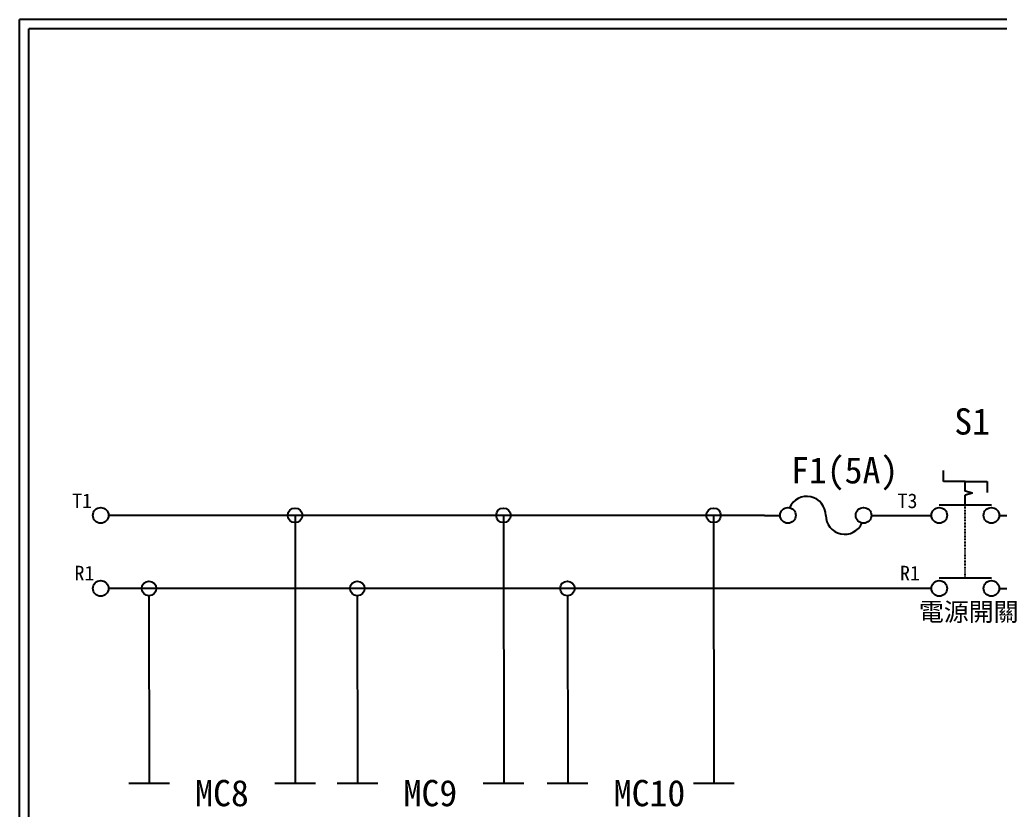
# Model space of a CAD drawing. Extents: x 10 to 297, y 3 to 207.
# Drawn here: x 10 to 144.1, y 98.9 to 207 of the extents above; entities that cross this region are included whole.
import ezdxf

# ---------------------------------------------------------------- set-up
doc = ezdxf.new("R2010")
doc.units = 0
doc.linetypes.add('DASHED', pattern=[0.2, 0.1, -0.1])
doc.layers.get('0').update_dxf_attribs({"linetype": 'CONTINUOUS'})
for name, color, linetype in [('7', 7, 'CONTINUOUS'), ('圖框層', 7, 'CONTINUOUS'), ('標尺寸層', 3, 'CONTINUOUS')]:
    doc.layers.add(name, color=color, linetype=linetype)
doc.styles.add('CNS', font='romanc.shx', dxfattribs={"bigfont": 'chineset.shx'})
doc.styles.add('STSL', font='kaiu.ttf')

# ---------------------------------------------------------------- blocks, each defined once
blk = doc.blocks.new('FUSE')
at = {"color": 7}
for p, q in [((0, 0), (2.14, 0)), ((14.64, 0), (16.78, 0))]:
    blk.add_line(p, q, dxfattribs=at)
for centre in [(3.21, 0), (13.56, 0)]:
    blk.add_circle(centre, 1.07)
for centre, start, end in [((5.8, 0), 0, 156.116), ((10.98, 0), 180, 336.116)]:
    blk.add_arc(centre, 2.59, start, end, dxfattribs=at)

msp = doc.modelspace()

# ---------------------------------------------------------------- linework, layer by layer
for p, q in [((136.43, 143.77), (136.43, 145.27)), ((139.43, 143.77), (136.43, 143.77)), ((139.43, 143.77), (142.43, 143.77)), ((142.43, 143.77), (142.43, 142.27)), ((140.43, 142.16), (139.43, 142.43)), ((140.43, 142.16), (139.43, 141.89)), ((111.94, 139.12), (22.17, 139.12)), ((47.7, 139.12), (47.73, 102.48)), ((76.22, 139.12), (76.25, 102.48)), ((104.98, 139.12), (105.01, 102.48)), ((126.58, 139.12), (134.79, 139.12)), ((128.72, 139.12), (134.79, 139.12)), ((144.07, 139.12), (290.73, 139.12)), ((134.79, 129.12), (22.17, 129.12)), ((144.07, 129.12), (174.57, 129.12)), ((27.71, 128.12), (27.73, 102.48)), ((56.22, 128.12), (56.25, 102.48)), ((84.98, 128.12), (85.01, 102.48))]:
    msp.add_line(p, q)
for centre in [(21.1, 139.12), (21.1, 129.12)]:
    msp.add_circle(centre, 1.07)
at = {"layer": '7'}
for p, q in [((139.43, 142.43), (139.43, 143.77)), ((139.43, 140.55), (139.43, 141.89)), ((135.86, 140.55), (143, 140.55)), ((135.86, 130.55), (143, 130.55))]:
    msp.add_line(p, q, dxfattribs=at)
at = {"layer": '7', "linetype": 'DASHED'}
msp.add_line((139.43, 130.55), (139.43, 140.55), dxfattribs=at)
at = {"layer": '7'}
for centre in [(135.86, 139.12), (143, 139.12), (135.86, 129.12), (143, 129.12)]:
    msp.add_circle(centre, 1.07, dxfattribs=at)
at = {"layer": '圖框層', "color": 7}
for p, q in [((297, 206.97), (10, 206.97)), ((10, 3), (10, 206.97)), ((295.75, 205.72), (11.25, 205.72)), ((11.25, 4.25), (11.25, 205.72))]:
    msp.add_line(p, q, dxfattribs=at)
at = {"layer": '標尺寸層', "color": 7}
for p, q in [((24.95, 102.48), (30.51, 102.48)), ((44.95, 102.48), (50.51, 102.48)), ((53.46, 102.48), (59.03, 102.48)), ((73.46, 102.48), (79.03, 102.48)), ((82.22, 102.48), (87.79, 102.48)), ((102.22, 102.48), (107.79, 102.48))]:
    msp.add_line(p, q, dxfattribs=at)
for centre in [(47.7, 139.12), (76.22, 139.12), (104.98, 139.12), (27.71, 129.12), (56.22, 129.12), (84.98, 129.12)]:
    msp.add_circle(centre, 1, dxfattribs=at)

# ---------------------------------------------------------------- block references
at = {"color": 7}
msp.add_blockref('FUSE', (111.94, 139.12), dxfattribs=at)

# ---------------------------------------------------------------- texts
at = {"layer": '圖框層', "color": 4, "style": 'STSL'}
for s, height, p in [('S1', 3.6, (137.92, 150.17)), ('F1(5A)', 3.6, (115.57, 143.49)), ('T1', 2, (17.19, 140.11)), ('T3', 2, (130.16, 140.11)), ('R1', 2, (17.52, 130.22)), ('R1', 2, (130.49, 130.22)), ('MC8', 3.6, (34.03, 99.31)), ('MC9', 3.6, (62.55, 99.31)), ('MC10', 3.6, (91.31, 99.31))]:
    msp.add_text(s, height=height, dxfattribs=at).set_placement(p)
at = {"layer": '標尺寸層', "color": 7, "insert": (133.08, 127.16), "char_height": 2.5, "width": 14.0847, "attachment_point": 1, "style": 'CNS'}
msp.add_mtext('{\\fDFKai-SB|b0|i0|c136|p65;電源開關}', dxfattribs=at)

doc.saveas('drawing.dxf')
